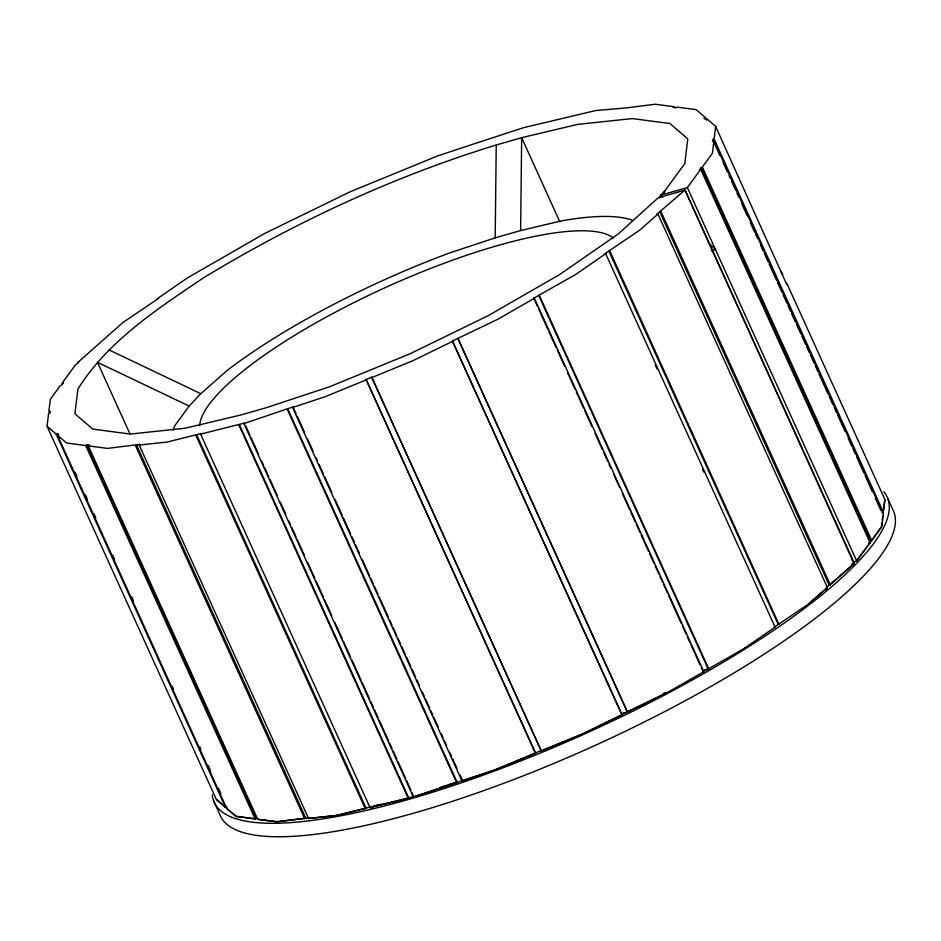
<?xml version="1.0" encoding="UTF-8"?>
<svg xmlns="http://www.w3.org/2000/svg" width="941" height="941" viewBox="0 0 941 941"><rect width="100%" height="100%" fill="white"/><g stroke="black" fill="none" stroke-linecap="round" stroke-linejoin="round"><path stroke-width="1.41" d="M173.156 430.037A259.551 63.67 -24.4 0 1 175.014 425.414L189.153 406.065L200.833 393.714L226.358 371.095A259.551 63.67 -24.4 0 1 449.339 253.035L495.189 237.861L496.236 144.996L521.667 137.692L577.739 124.377L632.387 118.578L669.921 123.53L687.789 138.892L684.777 163.616L665.24 190.341L660.676 195.163L659.488 197.845M495.189 237.861L520.62 230.557L521.667 137.692L559.86 221.9M786.899 284.841L715.642 126.4L706.526 118.554L705.162 119.213L703.915 118.143L705.279 117.484L706.491 120.166M417.769 796.345L413.405 797.015L244.001 423.556L293.016 406.912L292.604 407.477L462.007 780.924L494.472 770.185L535.523 752.941L366.12 379.482L371.707 377.188L541.11 750.647L371.707 377.188M227.134 807.037L225.581 807.543L216.454 799.697L47.05 426.238L48.591 413.617L49.991 413.04L50.202 411.323L48.803 411.887L50.343 399.266L60.353 385.563L61.694 385.116L63.341 382.858L62.012 383.305L75.351 365.049L78.621 362.309L77.691 362.579L122.824 322.587L157.959 298.826L157.006 298.932L187.094 278.113L264.586 233.509L350.04 191.835L437.636 155.912L475.44 143.397L523.772 127.623L595.594 110.567L626.283 107.909L655.207 104.239L674.379 106.768L673.133 107.474L675.756 107.827L676.991 107.109L696.152 109.638L705.279 117.484M535.464 753.365L366.12 379.482M715.642 126.4L714.113 139.021L712.713 139.597L712.502 141.315L713.901 140.75L883.305 514.198L881.764 526.831L871.742 540.534L868.755 543.228L870.096 542.792L700.692 169.333L699.351 169.78L702.339 167.075L712.361 153.371L713.901 140.75M882.117 513.057L883.152 512.622L884.681 500.012M883.152 512.622L885.046 499.847L786.747 283.135M881.917 522.749L881.399 526.96L871.401 540.64M882.258 519.95L882.764 515.75M826.269 590.172L827.351 587.49L657.947 214.03L656.759 214.313L685.013 190.058L854.416 563.506L827.163 586.89M664.064 193.011L665.24 190.341M412.017 792.545L413.405 797.015L456.656 782.7L462.419 780.36L459.984 775.008M662.746 197.222L660.676 195.163L687.342 187.588L700.692 169.333M853.628 561.93L856.416 561.142L869.743 542.898M856.416 561.142L870.096 542.792M372.93 807.813L370.001 807.566L370.742 806.908L336.502 815.529L308.601 818.494L139.197 445.034L167.098 442.07L201.339 433.46L200.598 434.119L370.001 807.566L413.84 796.557M496.236 144.996C393.385 176.52 295.192 222.205 203.28 277.96C157.135 309.224 108.156 340.76 77.927 389.021L74.904 413.746L92.771 429.108L130.317 434.06L184.954 428.261L241.037 414.946L266.468 407.641L329.75 386.692L410.041 353.769L488.379 315.564L559.425 274.678L618.319 233.909L658.206 197.775L685.013 190.058L854.075 563.6L830.021 584.926M200.598 434.119L244.437 423.097L244.001 423.556M657.947 214.03L639.868 230.051L604.734 253.811L605.686 253.705L775.09 627.165L744.802 647.984M808.989 603.546L827.351 587.49L809.272 603.499L774.137 627.259L775.09 627.165M257.728 819.329L276.889 821.858L307.295 818.023L277.195 821.658L257.728 819.329L88.325 445.869L89.56 445.164L86.948 444.811L85.713 445.528L66.54 442.999L57.425 435.154L58.777 434.495L57.542 433.425L56.178 434.083L47.05 426.238M308.601 818.494L336.737 815.341L365.461 808.519M88.325 445.869L107.486 448.398L140.221 444.328L139.197 445.034M605.686 253.705L575.61 274.525L533.735 298.168L537.37 306.201M57.425 435.154L226.828 808.613L235.944 816.459L255.117 818.976L256.975 818.352M457.796 338.372L627.2 711.819L667.381 692.529L703.786 671.709L534.382 298.25L498.107 319.128L452.339 341.03L621.142 713.149M701.316 667.604L703.139 671.615L708.738 668.851L539.334 295.403M708.561 668.828L745.013 647.984M226.828 808.613L236.297 816.27L255.434 818.788M622.06 714.748L582.02 734.168L541.075 750.965L582.056 734.262L622.06 714.748L452.656 341.301L412.652 360.803L371.648 377.623M627.435 712.019L667.51 692.576M627.2 711.819L621.977 714.678M851.417 564.706L854.416 563.506M535.523 752.941L541.11 750.647M366.061 379.917L325.068 396.737L292.604 407.477M535.476 753.259L494.531 770.044L462.113 780.783M413.558 796.851L456.761 782.547L440.012 787.358M704.515 670.074L707.303 669.216L704.55 669.933M623.107 713.266L625.859 712.478L623.024 713.231M711.231 250.812L715.466 249.588L708.232 242.402M851.44 564.365L854.075 563.6L852.005 559.73M664.569 693.341L667.381 692.529L663.205 693.493M371.977 806.649L377.553 805.049M448.622 784.653L456.985 782.253M381.364 804.19L370.201 807.402L408.476 798.309M826.163 587.772L827.045 587.56M520.62 230.557L561.236 220.912A259.551 63.67 -24.4 0 1 632.458 220.265M307.519 818L309.624 817.776M778.948 624.342L609.792 250.871M703.139 671.615L703.786 671.709M533.735 298.168L534.382 298.25M109.121 349.958L200.833 393.714M189.153 406.065L97.452 362.309L130.199 434.483M216.818 799.521L225.934 807.366M780.548 270.832L782.736 274.278M887.833 498.601L893.95 512.08A369.484 90.642 -24.4 0 1 588.431 748.436A369.484 90.642 -24.4 0 1 219.782 814.424L213.666 800.944M714.113 139.021L883.517 512.48M712.713 139.597L719.994 155.665M723.029 162.358L727.287 171.721M729.099 175.744L730.322 178.414M731.533 181.095L735.78 190.458M736.991 193.14L738.814 197.151M741.849 203.844L747.319 215.889M750.353 222.582L754.6 231.956M755.823 234.638L757.646 238.649M760.681 245.342L763.104 250.694M764.315 253.376L767.962 261.41M769.173 264.08L776.466 280.147M777.678 282.818L781.924 292.192M783.147 294.874L786.782 302.896M788.005 305.578L790.428 310.93M791.64 313.612L795.286 321.634M796.498 324.316L800.756 333.69M801.967 336.36L805.614 344.394M806.825 347.076L809.248 352.428M810.472 355.098L814.106 363.132M815.318 365.814L817.753 371.166M818.964 373.848L828.08 393.926M829.292 396.596L832.926 404.63M834.149 407.312L836.573 412.664M837.784 415.334L845.077 431.401M848.112 438.094L851.758 446.128M852.969 448.798L855.393 454.15M856.616 456.832L863.897 472.9M865.108 475.57L872.401 491.637M875.436 498.33L880.894 510.375M702.339 167.075L871.742 540.534M700.998 167.522L870.413 540.969M687.342 187.588L856.745 561.048M660.923 211.396L830.327 584.855M659.735 211.678L829.139 585.126M608.839 250.965L778.242 624.424M655.136 364.908L656.947 368.919M702.492 469.312L703.703 471.994M538.675 295.321L708.079 668.769M538.593 308.871L547.697 328.95M548.909 331.632L556.202 347.688M557.413 350.37L564.694 366.425M567.729 373.118L575.022 389.186M576.233 391.868L583.514 407.924M584.737 410.605L592.018 426.661M595.053 433.354L602.346 449.422M603.557 452.092L607.804 461.466M609.015 464.148L610.838 468.159M613.873 474.852L619.343 486.897M622.377 493.59L629.67 509.657M630.882 512.327L635.128 521.702M636.339 524.384L639.986 532.406M641.197 535.088L648.49 551.144M649.702 553.826L653.948 563.2M655.171 565.87L658.806 573.904M660.029 576.586L662.452 581.938M663.664 584.608L667.31 592.642M668.522 595.324L681.272 623.436M682.496 626.106L686.13 634.14M687.353 636.822L689.777 642.174M690.988 644.844L700.104 664.922M458.102 338.642L627.518 712.09M293.616 408.253L296.05 413.605M297.262 416.275L304.555 432.342M307.589 439.035L313.047 451.08M316.082 457.773L317.305 460.455M319.117 464.466L323.375 473.841M324.586 476.511L331.879 492.578M334.914 499.271L342.195 515.327M343.406 518.009L350.699 534.076M351.91 536.746L354.334 542.098M355.557 544.78L359.191 552.814M362.238 559.507L369.519 575.563M370.73 578.245L373.165 583.596M374.377 586.278L378.023 594.312M379.235 596.982L388.339 617.061M389.55 619.743L391.985 625.095M393.197 627.765L396.843 635.798M398.055 638.48L400.49 643.832M401.701 646.514L405.348 654.536M406.559 657.218L410.805 666.593M412.017 669.263L415.663 677.297M416.875 679.978L419.31 685.33M422.344 692.023L424.168 696.034M425.379 698.716L429.625 708.079M430.849 710.761L432.66 714.772M433.883 717.454L438.13 726.817M441.164 733.51L442.988 737.532M444.199 740.202L446.634 745.566M449.669 752.259L451.492 756.27M452.703 758.952L456.95 768.315M287.664 408.676L457.067 782.136M287.252 409.241L456.656 782.7M245.648 425.779L249.894 435.154M251.118 437.824L258.399 453.891M261.433 460.584L263.257 464.595M264.468 467.277L268.726 476.64M269.938 479.322L277.219 495.389M280.265 502.082L285.723 514.127M288.758 520.82L290.581 524.831M291.792 527.513L296.05 536.876M297.262 539.558L304.543 555.613M307.578 562.306L314.87 578.374M316.082 581.056L323.375 597.112M324.586 599.793L331.867 615.849M334.902 622.542L342.195 638.61M343.406 641.28L350.687 657.347M351.91 660.029L361.015 680.108M362.226 682.778L369.519 698.845M370.73 701.515L373.154 706.879M374.377 709.549L378.011 717.583M379.235 720.253L388.339 740.332M389.55 743.014L391.985 748.366M393.197 751.047L396.843 759.081M398.055 761.751L405.336 777.819M406.559 780.489L410.805 789.864M239.355 424.567L408.759 798.015M238.92 425.014L408.323 798.474M196.61 434.577L366.014 808.037M195.857 435.248L365.261 808.695M136.421 444.728L305.825 818.176M135.386 445.434L304.79 818.893M86.948 444.811L256.352 818.27M85.713 445.528L255.117 818.976M75.151 472.241L76.974 476.252M85.466 494.99L87.29 499.012M93.971 513.727L95.794 517.75M112.791 555.225L114.614 559.248M131.611 596.723L133.434 600.734M172.297 686.401L173.509 689.083M199.621 746.636L200.833 749.318M208.114 765.374L210.549 770.738M218.441 788.135L220.876 793.486M56.178 434.083L225.581 807.543M199.645 425.732A229.016 56.178 -24.4 0 1 386.375 287.111A229.016 56.178 -24.4 0 1 613.497 238.061M883.822 491.767A369.484 90.642 -24.4 0 1 585.42 733.568A369.484 90.642 -24.4 0 1 212.301 794.745"/></g></svg>
